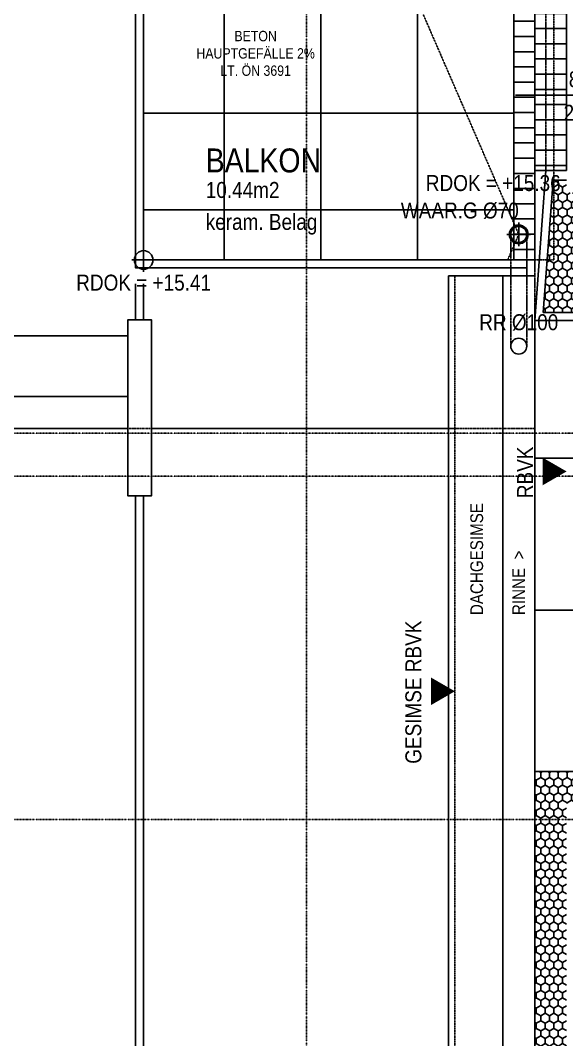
# Model space of a CAD drawing. Header units: millimetres. Extents: x -19411 to 51584, y -41547 to 69958.
# Drawn here: x 30982 to 34404, y 1445 to 7831 of the extents above; entities that cross this region are included whole.
import ezdxf
from ezdxf.enums import TextEntityAlignment as Align

# ---------------------------------------------------------------- set-up
doc = ezdxf.new("R2010")
doc.units = ezdxf.units.MM
for name, pattern in [('HIDDEN2', [0.1875, 0.125, -0.0625]), ('STRICHLINIE', [0.75, 0.5, -0.25]), ('STRICHPUNKT', [1, 0.5, -0.25, 0, -0.25])]:
    doc.linetypes.add(name, pattern=pattern)
for name, color, linetype in [('00-TXT---------M0', 251, 'Continuous'), ('01-BFL-G00-L05-M0', 251, 'Continuous'), ('01-HID-G00-L05-ENTWÄSSERUNG', 251, 'HIDDEN2'), ('01-SYM-G00-L05-M0', 251, 'Continuous'), ('01-TXT---------M0', 251, 'Continuous'), ('01-TXT---------PP', 1, 'Continuous'), ('01-TXT-G00-L05-M0', 1, 'Continuous'), ('02-ANS-G00-L05-M0', 251, 'Continuous'), ('02-ANS-G00-L05-Rigol', 251, 'Continuous'), ('02-AXO-G00-L05-M0', 251, 'STRICHPUNKT'), ('02-FIL-G00-L05-LILA', 251, 'Continuous'), ('02-FIL-G00-L05-M0', 251, 'Continuous'), ('02-FIL-G00-L05-PLATTENBELAG', 251, 'Continuous'), ('02-HID-G00-L05-M0', 251, 'HIDDEN2'), ('02-WDA-G00-L05-M0', 251, 'Continuous'), ('02-ZWA-G00-L05-M0', 251, 'Continuous'), ('03-SYM-G00-L05-M0', 251, 'Continuous'), ('04-TXT-G00-L05-M0', 251, 'Continuous'), ('05-TXT--------M0', 251, 'Continuous')]:
    doc.layers.add(name, color=color, linetype=linetype)
doc.styles.add('ARIAL', font='arial.ttf', dxfattribs={"width": 0.85})
pattern_1 = [(90, (-38458.126, -45395.47), (-27.4963, 47.625), [31.75, -63.5]), (210, (-38458.126, -45395.47), (-27.49631, -47.624994), [31.75, -63.5]), (150, (-38458.126, -45395.47), (-54.99261, 6e-06), [-63.5, 31.75])]

# ---------------------------------------------------------------- blocks, each defined once
blk = doc.blocks.new('03-rar')
blk.add_circle((0, 0), 0.05)
at = {"layer": '01-TXT---------M0', "color": 8, "style": 'ARIAL', "width": 0.85}
blk.add_attdef('RR', text='', height=0.1, dxfattribs=at).set_placement((0, 0.1), align=Align.CENTER)
blk = doc.blocks.new('05-TXT')
at = {"layer": '05-TXT--------M0'}
blk.add_line((-0.4, 0), (0.4, 0), dxfattribs=at)
at = {"layer": '05-TXT--------M0', "color": 8, "style": 'ARIAL', "width": 0.85}
blk.add_attdef('BREITE', text='', height=0.1, dxfattribs=at).set_placement((0, 0.05), align=Align.CENTER)
blk.add_attdef('HÖHE', text='', height=0.1, rotation=360, dxfattribs=at).set_placement((0, -0.06), align=Align.TOP_CENTER)
blk = doc.blocks.new('01-hk4')
blk.add_lwpolyline([(0, 0, 0, 0.270625, 0), (0, 0.234375, 0.270625, 0.270625, 0)], format="xyseb")
at = {"layer": '00-TXT---------M0', "color": 8, "style": 'ARIAL', "width": 0.85}
blk.add_attdef('HEIGHT', text='', height=0.1, dxfattribs=at).set_placement((0, 0.35), align=Align.CENTER)
blk = doc.blocks.new('01-HK2')
for p, q in [((0, -0.098), (0, 0.098)), ((0.098, 0), (-0.098, 0))]:
    blk.add_line(p, q)
blk.add_circle((0, 0), 0.0773)
at = {"layer": '01-TXT---------M0', "color": 8, "style": 'ARIAL', "width": 0.85}
blk.add_attdef('HEIGHT', text='', height=0.1, rotation=360, dxfattribs=at).set_placement((0, 0.132), align=Align.BOTTOM_CENTER)
blk = doc.blocks.new('01-SQM')
at = {"layer": '01-TXT---------M0', "color": 1, "style": 'ARIAL', "width": 0.85}
blk.add_attdef('ROOM', (0, 0), '', height=0.15, dxfattribs=at)
blk.add_attdef('AREA', text='', height=0.1, dxfattribs=at).set_placement((0, -0.06), align=Align.TOP_LEFT)
at = {"layer": '01-TXT---------PP', "color": 1, "style": 'ARIAL', "width": 0.85}
blk.add_attdef('NR', text='', height=0.15, dxfattribs=at).set_placement((-0.1173, 0), align=Align.RIGHT)
blk.add_attdef('FLOOR', text='', height=0.1, dxfattribs=at).set_placement((0, -0.26), align=Align.TOP_LEFT)

msp = doc.modelspace()

# ---------------------------------------------------------------- hatches: boundary and pattern name
at = {"layer": '02-ANS-G00-L05-Rigol'}
h = msp.add_hatch(dxfattribs=at)
h.set_pattern_fill('ANSI31', color=256, scale=30, angle=422.33899195, style=0)
h.set_pattern_definition([(180, (104166, 36304.66), (-9e-09, -95.25), [])])
h.paths.add_polyline_path([(34204.5251, 6329.5294), (34074.5251, 6329.5294), (34074.505, 10589.5294), (34204.505, 10589.5294)])
h = msp.add_hatch(dxfattribs=at)
h.set_pattern_fill('ANSI31', color=256, scale=30, angle=422.33899195, style=0)
h.set_pattern_definition([(180, (104296.01, 37307.15), (-2e-08, -95.25), [])])
h.paths.add_polyline_path([(34404.4715, 6889.5294), (34204.4715, 6889.5382), (34204.5068, 10029.5226), (34404.5068, 10029.5226)])
at = {"layer": '02-FIL-G00-L05-LILA'}
h = msp.add_hatch(dxfattribs=at)
h.set_pattern_fill('HONEY', color=256, scale=10, angle=197.04654128, style=0)
h.set_pattern_definition(pattern_1)
h.paths.add_polyline_path([(34404.5068, 6829.5294), (34320.0386, 6829.5294), (34258.4989, 5999.5294), (35244.505, 5999.5294), (35244.505, 6179.5294), (34504.4611, 6179.5294), (34504.5012, 6749.5292), (34484.5068, 6749.5294), (34404.5068, 6749.5294)])
h = msp.add_hatch(dxfattribs=at)
h.set_pattern_fill('HONEY', color=256, scale=10, angle=197.04654128, style=0)
h.set_pattern_definition(pattern_1)
h.paths.add_polyline_path([(35219.505, 3124.5294), (34204.6751, 3124.5294), (34204.655, 424.5294), (34404.505, 424.5294), (34404.505, 624.5294), (34404.505, 2924.5294), (35219.505, 2924.5294)])
at = {"layer": '02-FIL-G00-L05-M0'}
h = msp.add_hatch(dxfattribs=at)
h.set_pattern_fill('ANSI31,_O', color=256, scale=300, angle=422.04654128)
h.set_pattern_definition([(1e-09, (-38458.1, -45395.5), (-2e-08, 952.5), [])])
h.paths.add_polyline_path([(35084.505, 5939.5294), (34204.505, 5939.5294), (34204.505, 3224.5294), (35084.505, 3224.5294), (35084.505, 3652.0294), (34717.8544, 3652.0294), (34717.8544, 4532.0294), (35084.505, 4532.0294), (35084.505, 4632.0294), (34717.8544, 4632.0294), (34717.8544, 5512.0294), (35084.505, 5512.0294)])

# ---------------------------------------------------------------- linework, layer by layer
at = {"layer": '01-BFL-G00-L05-M0', "linetype": 'STRICHLINIE'}
msp.add_lwpolyline([(34204.505, 5274.5294), (4064.9686, 5274.5294), (4090.5658, 14627.5817), (4117.1772, 19858.7301), (34258.8158, 19933.5918), (34204.5022, 14707.7707), (34204.505, 5274.5294)], close=True, dxfattribs=at)
at = {"layer": '01-BFL-G00-L05-M0', "linetype": 'STRICHLINIE', "ltscale": 0.5}
msp.add_lwpolyline([(34204.505, 5274.5294), (34204.505, -6725.4706)], dxfattribs=at)
at = {"layer": '01-HID-G00-L05-ENTWÄSSERUNG'}
for points in [[(34104.6294, 6489.5294), (34104.6294, 6489.5294), (32324.5796, 10589.5294)], [(34104.6294, 6489.5294), (34104.6294, 6489.5294), (34035.164, 6329.5294)]]:
    msp.add_lwpolyline(points, dxfattribs=at)
msp.add_lwpolyline([(32321.7192, 7421.3115, 0, 0, 0), (32571.7192, 7421.3115, 50, 0, 0), (32721.7192, 7421.3115, 0, 0, 0)], format="xyseb", dxfattribs=at)
at = {"layer": '02-ANS-G00-L05-M0'}
for p, q in [((34258.4989, 5999.5294), (34320.0386, 6829.5294)), ((34404.4715, 6829.5294), (34320.0386, 6829.5294)), ((35219.505, 5999.5294), (34258.4989, 5999.5294))]:
    msp.add_line(p, q, dxfattribs=at)
at = {"layer": '02-ANS-G00-L05-M0', "color": 253}
msp.add_line((29884.505, 5274.5294), (31654.505, 5274.5294), dxfattribs=at)
at = {"layer": '02-ANS-G00-L05-M0'}
for points in [[(34154.505, 6279.5294), (31704.505, 6279.5294), (31704.4849, 10639.5294), (34154.4849, 10639.5294), (34154.4849, 10589.5294), (31754.4849, 10589.5294), (31754.505, 6329.5294), (34154.505, 6329.5294), (34154.505, 6279.5294)], [(34204.5047, 6229.5294), (33664.505, 6229.5294), (33664.505, 1064.5294)], [(34004.6751, 6229.5294), (34004.505, 1064.5294)], [(34204.505, 3124.5294), (34204.505, 5999.5294)]]:
    msp.add_lwpolyline(points, dxfattribs=at)
at = {"layer": '02-ANS-G00-L05-M0', "color": 253}
for points in [[(19197.6321, 5854.5294), (24764.505, 5854.5294), (24764.505, 7354.5294), (30464.505, 7354.5294), (30464.505, 5854.5294), (31654.505, 5854.5294)], [(19197.6321, 5474.5294), (25144.505, 5474.5294), (25144.505, 6974.5294), (30084.505, 6974.5294), (30084.505, 5474.5294), (31654.505, 5474.5294)], [(31704.505, 5954.5294), (31704.505, 6179.5294)], [(31754.505, 6179.5294), (31754.505, 5954.5294)], [(31804.505, 5274.5294), (33704.505, 5274.5294)], [(31754.505, 4852.6872), (31754.505, 874.5294), (31704.505, 874.5294), (31704.505, 4852.6872)]]:
    msp.add_lwpolyline(points, dxfattribs=at)
msp.add_lwpolyline([(31804.505, 5324.5294), (31804.505, 5954.5294), (31654.505, 5954.5294), (31654.505, 4852.6872), (31804.505, 4852.6872)], close=True, dxfattribs=at)
at = {"layer": '02-ANS-G00-L05-Rigol'}
for points in [[(34204.5251, 6329.5294), (34074.5251, 6329.5294), (34074.505, 10589.5294), (34204.505, 10589.5294)], [(34404.4715, 6889.5294), (34204.4715, 6889.5382), (34204.5068, 10029.5226), (34404.5068, 10029.5226)]]:
    msp.add_lwpolyline(points, close=True, dxfattribs=at)
at = {"layer": '02-AXO-G00-L05-M0'}
for points in [[(32774.505, 16928.2275), (32774.505, -17999.2142)], [(16441.8735, 5244.5294), (50054.505, 5244.5294)], [(16441.8735, 4974.5294), (50054.505, 4974.5294)], [(16441.8735, 2824.5294), (50054.505, 2824.5294)]]:
    msp.add_lwpolyline(points, dxfattribs=at)
at = {"layer": '02-FIL-G00-L05-PLATTENBELAG'}
for points in [[(32259.4993, 10589.5294), (32259.5194, 6329.5294)], [(32864.5021, 10589.5294), (32864.5223, 6329.5294)], [(33469.505, 10589.5294), (33469.5251, 6329.5294)], [(34074.5223, 7249.5294), (31754.5021, 7249.5294)], [(34074.5251, 6644.5294), (31754.505, 6644.5294)]]:
    msp.add_lwpolyline(points, dxfattribs=at)
at = {"layer": '02-HID-G00-L05-M0'}
for points in [[(34204.505, 5949.5294), (34204.505, 10969.5294)], [(34204.505, 10589.5294), (34324.505, 10589.5294), (34324.505, 6329.5294), (34204.5251, 6329.5294)], [(33704.505, 6229.5294), (33704.505, 6229.5294), (33704.505, 1064.5294)]]:
    msp.add_lwpolyline(points, dxfattribs=at)
at = {"layer": '02-HID-G00-L05-M0', "ltscale": 0.5}
msp.add_lwpolyline([(34274.5068, 10029.5226), (34274.5068, 6889.5294)], dxfattribs=at)
at = {"layer": '02-WDA-G00-L05-M0'}
for p, q in [((34204.505, 3124.5294), (35219.505, 3124.5294)), ((34204.655, 424.5294), (34204.6751, 3124.5294))]:
    msp.add_line(p, q, dxfattribs=at)
at = {"layer": '02-ZWA-G00-L05-M0'}
for points in [[(34404.4715, 6889.5294), (34274.4715, 6889.5294), (34204.505, 5949.5294)], [(34204.505, 5949.5294), (35219.505, 5949.5294)]]:
    msp.add_lwpolyline(points, dxfattribs=at)
at = {"layer": '03-SYM-G00-L05-M0', "linetype": 'HIDDEN2', "ltscale": 0.5}
for points in [[(34054.6294, 6489.5294), (34054.6294, 5789.5294)], [(34154.6294, 6489.5294), (34154.6294, 5789.5294)]]:
    msp.add_lwpolyline(points, dxfattribs=at)

# ---------------------------------------------------------------- block references
at = {"layer": '01-SYM-G00-L05-M0'}
ref = msp.add_blockref('01-HK2', (34104.6294, 6489.5294), dxfattribs=dict(at, xscale=757.5757580343633, yscale=757.5757580343633, zscale=757.5757580343633, rotation=1.88535039e-08))
ref.add_attrib('HEIGHT', 'RDOK = +15.36', dxfattribs={"layer": '01-TXT---------M0', "color": 8, "height": 100, "rotation": 0.00000002, "style": 'ARIAL', "width": 0.85}).set_placement((33944.9204, 6731.6116), align=Align.BOTTOM_CENTER)
ref = msp.add_blockref('01-HK2', (31754.505, 6329.5294), dxfattribs=dict(at, xscale=757.5757580343633, yscale=757.5757580343633, zscale=757.5757580343633, rotation=1.88535039e-08))
ref.add_attrib('HEIGHT', 'RDOK = +15.41', dxfattribs={"layer": '01-TXT---------M0', "color": 8, "height": 100, "rotation": 0.00000002, "style": 'ARIAL', "width": 0.85}).set_placement((31754.505, 6107.6273), align=Align.BOTTOM_CENTER)
ref = msp.add_blockref('01-hk4', (34404.505, 5004.5294), dxfattribs=dict(at, xscale=-640.0000004359814, yscale=640.0000004301471, zscale=640.0000004327273, rotation=89.99999212739199))
ref.add_attrib('HEIGHT', 'RBVK', dxfattribs={"layer": '00-TXT---------M0', "color": 8, "extrusion": (0, 0, -1), "height": 100, "rotation": 270.00000787, "style": 'ARIAL', "text_generation_flag": 2, "width": 0.85}).set_placement((-34194.256, 4998.8488), align=Align.CENTER)
ref = msp.add_blockref('01-hk4', (33704.505, 3627.0299), dxfattribs=dict(at, xscale=-640.0000004359814, yscale=640.0000004301471, zscale=640.0000004327273, rotation=89.99999212739199))
ref.add_attrib('HEIGHT', 'GESIMSE RBVK', dxfattribs={"layer": '00-TXT---------M0', "color": 8, "extrusion": (0, 0, -1), "height": 100, "rotation": 270.00000787, "style": 'ARIAL', "text_generation_flag": 2, "width": 0.85}).set_placement((-33494.256, 3621.3493), align=Align.CENTER)
at = {"layer": '01-TXT-G00-L05-M0', "xscale": 1000, "yscale": 1000, "zscale": 1000, "rotation": 359.9999999762315}
msp.add_blockref('01-SQM', (32143.4868, 6878.2816), dxfattribs=at).add_auto_attribs({'ROOM': 'BALKON', 'AREA': '10.44m2', 'FLOOR': 'keram. Belag'})
at = {"layer": '03-SYM-G00-L05-M0'}
ref = msp.add_blockref('03-rar', (34104.6294, 6489.5294), dxfattribs=dict(at, xscale=1000, yscale=1000, zscale=1000, rotation=1.2444225e-09))
ref.add_attrib('RR', 'WAAR.G %%c70', dxfattribs={"layer": '01-TXT---------M0', "color": 8, "height": 100, "rotation": 0, "style": 'ARIAL', "width": 0.85}).set_placement((34104.6294, 6589.5294), align=Align.RIGHT)
at = {"layer": '03-SYM-G00-L05-M0', "xscale": 1000, "yscale": 1000, "zscale": 1000, "rotation": 1.2444225e-09}
msp.add_blockref('03-rar', (34104.6294, 5789.5294), dxfattribs=at).add_auto_attribs({'RR': 'RR %%c100'})
at = {"layer": '04-TXT-G00-L05-M0', "xscale": 999.9999999999995, "yscale": 999.9999999999995, "zscale": 999.9999999999995, "rotation": 359.9999993133896}
msp.add_blockref('05-TXT', (34484.4539, 7362.0294), dxfattribs=at).add_auto_attribs({'BREITE': '80', 'HÖHE': '244'})

# ---------------------------------------------------------------- texts
at = {"layer": '01-HID-G00-L05-ENTWÄSSERUNG', "insert": (32456.1177, 7482.4639), "char_height": 65, "width": 764.6, "attachment_point": 8, "rotation": 0, "style": 'ARIAL'}
msp.add_mtext('BETON\\PHAUPTGEFÄLLE 2%\\PLT. ÖN 3691', dxfattribs=at)
at = {"layer": '01-SYM-G00-L05-M0', "char_height": 80, "width": 1400, "attachment_point": 4, "rotation": 90, "style": 'ARIAL'}
for s, insert in [('DACHGESIMSE', (33841.8735, 4104.5294)), ('RINNE  >', (34104.3349, 4104.5294))]:
    msp.add_mtext(s, dxfattribs=dict(at, insert=insert))

doc.saveas('drawing.dxf')
